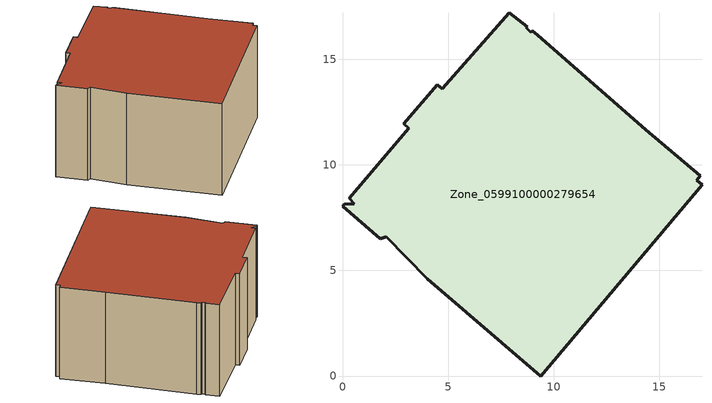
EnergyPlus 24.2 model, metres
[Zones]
Zone_0599100000279654
 floor ground (C_G): 9.25,16.14 14.36,11.67 16.93,9.49 16.76,9.28 17.02,9.05 9.39,0 4.01,4.61 2.07,6.6 1.79,6.5 0,8.04 0.08,8.13 0.56,8.14 0.31,8.4 3.14,11.73 2.89,11.94 4.48,13.8 4.73,13.59 7.9,17.19 8.75,16.54 8.69,16.48 8.91,16.28 8.98,16.36 z0
 wall outside (C_F): 4.73,13.59 4.48,13.8 2.89,11.94 3.14,11.73 0.31,8.4 0.56,8.14 0.08,8.13 0,8.04 1.79,6.5 2.07,6.6 4.01,4.61 9.39,0 17.02,9.05 16.76,9.28 16.93,9.49 14.36,11.67 9.25,16.14 8.98,16.36 8.91,16.28 8.69,16.48 8.75,16.54 7.9,17.19 4.73,13.59 z0:7.56
 roof outside (C_R): 1.79,6.5 2.07,6.6 4.01,4.61 9.39,0 17.02,9.05 16.76,9.28 16.93,9.49 14.36,11.67 9.25,16.14 8.98,16.36 8.91,16.28 8.69,16.48 8.75,16.54 7.9,17.19 4.73,13.59 4.48,13.8 2.89,11.94 3.14,11.73 0.31,8.4 0.56,8.14 0.08,8.13 0,8.04 z7.56
[BUILDING]
Pand.0599100000279654: North Axis=0; Terrain=City; Loads Convergence Tolerance Value=0.04; Temperature Convergence Tolerance Value=0.4; Solar Distribution=FullExterior; Maximum Number of Warmup Days=25; Minimum Number of Warmup Days=1
[Site:Location]
Rotterdam.The.Hague.AP_ZH_NLD Design_Conditions: Latitude=51.96; Longitude=4.45; Time Zone=1; Elevation=-4.5
[SITE:GROUNDTEMPERATURE:BUILDINGSURFACE]
18, 18, 18, 18, 18, 18, 18, 18, 18, 18, 18, 18
[MATERIAL] Thermal Absorptance=0.9; Solar Absorptance=0.7; Visible Absorptance=0.7
Name | Roughness | Thickness | Conductivity | Density | Specific Heat
G.D.1965 | MediumSmooth | 0.15 | 1 | 540 | 1210
F.D.1965 | Rough | 0.3 | 0.857143 | 1920 | 840
R.D.1965 | MediumRough | 0.2 | 0.08 | 1500 | 1000
[CONSTRUCTION]
C_G: G.D.1965
C_F: F.D.1965
C_R: R.D.1965
[ZONE]
Zone_0599100000279654: Type=1; Multiplier=1; Ceiling Height=Autocalculate; Volume=Autocalculate; Floor Area=autocalculate; Part of Total Floor Area=Yes
[ZONEINFILTRATION:DESIGNFLOWRATE]
Infil_Zone_0599100000279654: Zone or ZoneList or Space or SpaceList=Zone_0599100000279654; Schedule=AlwaysOn; Design Flow Rate Calculation Method=Flow/Area; Flow Rate per Floor Area=0.0042; Constant Term Coefficient=1; Temperature Term Coefficient=0; Velocity Term Coefficient=0; Velocity Squared Term Coefficient=0
[HVACTEMPLATE:ZONE:IDEALLOADSAIRSYSTEM]
Zone_0599100000279654: Maximum Heating Supply Air Temperature=50; Minimum Cooling Supply Air Temperature=13; Maximum Heating Supply Air Humidity Ratio=0.0156; Minimum Cooling Supply Air Humidity Ratio=0.0077; Heating Limit=NoLimit; Cooling Limit=NoLimit; Dehumidification Control Type=ConstantSensibleHeatRatio; Cooling Sensible Heat Ratio=0.7; Dehumidification Setpoint=60; Humidification Control Type=None; Humidification Setpoint=30; Outdoor Air Method=None; Outdoor Air Flow Rate per Person=0.00944; Outdoor Air Flow Rate per Zone Floor Area=0; Outdoor Air Flow Rate per Zone=0; Demand Controlled Ventilation Type=None; Outdoor Air Economizer Type=NoEconomizer; Heat Recovery Type=None; Sensible Heat Recovery Effectiveness=0.7; Latent Heat Recovery Effectiveness=0.65
[ZONECONTROL:THERMOSTAT]
ThermostatControl_Zone_0599100000279654: Zone or ZoneList=Zone_0599100000279654; Control Type Schedule=DualSetpointControlType; Control 1=Thermostat_Zone_0599100000279654; Temperature Difference Between Cutout And Setpoint=0
[THERMOSTATSETPOINT:DUALSETPOINT]
Thermostat_Zone_0599100000279654: Heating Setpoint Temperature Schedule=HeatingSetpoint_Zone_0599100000279654; Cooling Setpoint Temperature Schedule=CoolingSetpoint_Zone_0599100000279654
[SCHEDULE:COMPACT]
HeatingSetpoint_Zone_0599100000279654: Through: 12/31, For: AllDays, Until: 24:00, 21
CoolingSetpoint_Zone_0599100000279654: Through: 12/31, For: AllDays, Until: 24:00, 24
DualSetpointControlType: Through: 12/31, For: AllDays, Until: 24:00, 4
AlwaysOn: Through: 12/31, For: AllDays, Until: 24:00, 1
